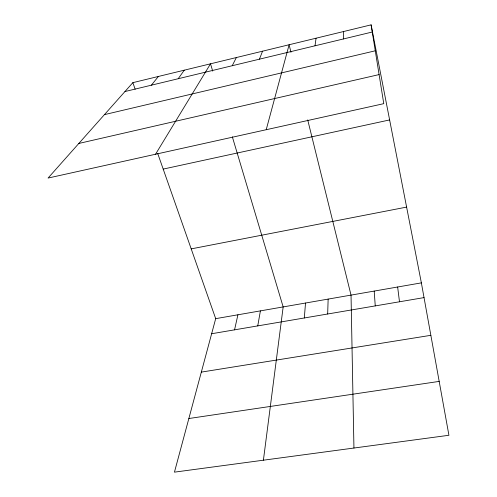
<?xml version="1.0" encoding="UTF-8"?>
<svg xmlns="http://www.w3.org/2000/svg" width="497" height="497" viewBox="0 0 497 497"><rect width="100%" height="100%" fill="white"/><g stroke="black" fill="none" stroke-linecap="round" stroke-linejoin="round"><path stroke-width="0.75" d="M327.672 313.998L328.144 299.095M304.313 317.974L305.525 303.027M263.404 460.197L283.166 306.922L232.335 136.818M315.011 45.799L316.061 38.207M257.75 325.895L260.403 310.88M234.553 329.846L237.914 314.794M157.679 153.374L215.692 318.658L174.447 472.15L448.928 435.273L421.369 282.874L371.11 24.85L132.854 82.657L48.072 178.063L383.771 103.662L371.11 24.85M266.212 129.717L289.117 44.742L290.975 52.253M259.428 59.18L262.553 51.185M232.236 65.728L236.355 57.546M155.53 154.244L210.517 63.815L212.691 71.083M178.212 78.731L184.263 70.183M151.386 85.186L158.381 76.463M124.952 91.547L372.259 32.019M104.438 114.633L375.278 50.8M78.824 143.459L379.099 74.587M163.196 169.092L389.629 119.926M191.202 248.885L406.608 207.1M215.692 318.658L421.369 282.874M211.635 333.742L424.034 297.604M201.328 372.11L430.856 335.32M188.854 418.524L439.186 381.398M132.854 82.657L135.153 89.193M307.711 119.92L351.031 295.112L353.945 448.033M397.643 286.999L399.489 301.778M374.198 291.08L375.254 305.903M343.39 31.578L343.421 38.965"/></g></svg>
